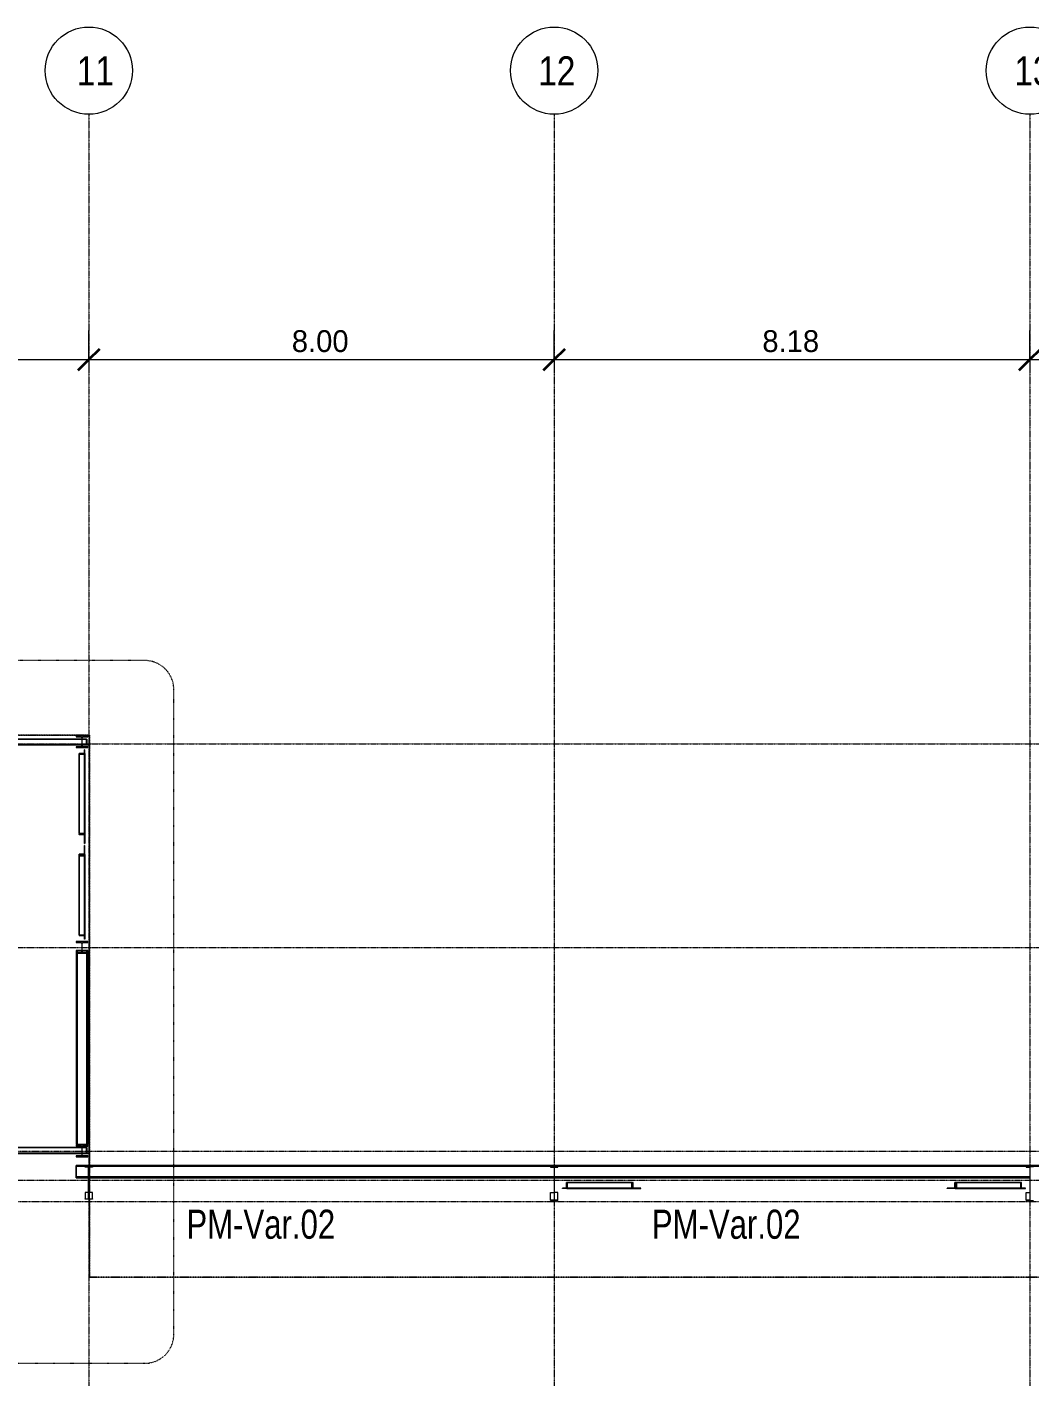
# Model space of a CAD drawing. Header units: centimetres. Extents: x -14155 to 6577, y -1225 to 8033.
# Drawn here: x -9078 to -7354, y 5712 to 8033 of the extents above; entities that cross this region are included whole.
import ezdxf

# ---------------------------------------------------------------- set-up
doc = ezdxf.new("R2010")
doc.units = ezdxf.units.CM
for name, pattern in [('_Overhead', [0.47625, 0.3175, -0.15875]), ('Dash dot', [1.5875, 0.635, -0.47625, 0, -0.47625]), ('Grid Line', [2.2225, 1.27, -0.3175, 0.3175, -0.3175])]:
    doc.linetypes.add(name, pattern=pattern)
for name, color, linetype, lineweight in [('A-ANNO-DIMS', 7, 'Continuous', 9), ('A-ANNO-DIMS-250', 7, 'Continuous', 9), ('A-ANNO-SYMB', 7, 'Continuous', 9), ('A-FLOR', 7, 'Continuous', 9), ('S-BEAM', 7, 'Continuous', 9), ('S-COLS', 7, 'Continuous', 9), ('S-COLS-IDEN', 7, 'Continuous', 9), ('S-GRID', 7, 'Continuous', 9), ('S-GRID-IDEN', 7, 'Continuous', 9)]:
    doc.layers.add(name, color=color, linetype=linetype, lineweight=lineweight)
doc.styles.add('Century Gothic', font='GOTHIC.TTF', dxfattribs={"height": 37.5})
doc.styles.add('Century Gothic_1', font='GOTHIC.TTF', dxfattribs={"width": 0.8, "height": 50})
doc.styles.add('Saira Condensed', font='SairaCondensed-Regular.ttf', dxfattribs={"height": 50})
doc.dimstyles.new('FCA_N_Cotas_E100', dxfattribs={"dimscale": 30.48, "dimtxt": 39.15631, "dimasz": 1.230315, "dimexe": 1.64042, "dimexo": 1.64042, "dimgap": 0.082021, "dimtad": 1, "dimlfac": 0.01, "dimrnd": 0.01, "dimzin": 0, "dimdsep": 46, "dimtxsty": 'Century Gothic', "dimblk1": 'OBLIQUE', "dimblk2": 'OBLIQUE', "dimsah": 1, "dimcen": 0.09, "dimdle": 1.64042, "dimadec": 3, "dimazin": 2, "dimtfac": 1, "dimtdec": 4, "dimtix": 1, "dimtmove": 0, "dimatfit": 3, "dimfxl": 1, "dimtvp": 1, "dimtolj": 1, "dimtzin": 0, "dimarcsym": 2})

# ---------------------------------------------------------------- blocks, each defined once
blk = doc.blocks.new('Col_ Perfil Variable - VAR_ 02-1685551-N01 - Planta')
at = {"layer": 'S-COLS'}
for p, q in [((-6.3, 21.5), (6.3, 21.5)), ((-6.3, 20.9), (-6.3, 21.5)), ((-0.4, 20.9), (-6.3, 20.9)), ((-6.3, 20.9), (-6.3, 9.6)), ((-6.3, 9.6), (-0.4, 9.6)), ((-0.4, -33.5), (-0.4, 20.9)), ((0.4, 20.9), (0.4, -33.5)), ((6.3, 20.9), (0.4, 20.9)), ((0.4, 9.6), (6.3, 9.6)), ((6.3, 21.5), (6.3, 20.9)), ((6.3, 9.6), (6.3, 20.9)), ((-6.3, -33.5), (-0.4, -33.5)), ((-6.3, -34.1), (-6.3, -33.5)), ((6.3, -34.1), (-6.3, -34.1)), ((0.4, -33.5), (6.3, -33.5)), ((6.3, -33.5), (6.3, -34.1))]:
    blk.add_line(p, q, dxfattribs=at)
blk = doc.blocks.new('RVR_Tensor angular doble L - d_25 mm-1744881-N01 - Planta')
at = {"layer": 'S-BEAM', "color": 253, "true_color": 0xaaaaaa}
for p, q in [((-4.7, -4.5), (-4.7, 5)), ((-4.7, 5), (-4.3, 5)), ((107, 5), (-4.7, 5)), ((-4.3, 5), (-4.3, -5)), ((107.7, 5), (-4.3, 5)), ((-3.6, -5), (-3.6, 5)), ((-3.6, 5), (-3.2, 5)), ((-3.6, 5), (107.7, 5)), ((-3.2, 5), (-3.2, -4.5)), ((-3.2, 5), (107.7, 5)), ((107.7, 5), (107, 5)), ((107, 5), (107, -4.5)), ((107.7, -5), (107.7, 5)), ((107.7, 5), (109.8, 5)), ((107.7, 5), (109.1, 5)), ((109.8, 5), (109.1, 5)), ((109.1, 5), (109.1, -5)), ((109.8, -4.5), (109.8, 5)), ((-11.5, -5), (-11.5, -4.5)), ((-11.5, -4.5), (-4.7, -4.5)), ((93.8, -4.5), (-11.5, -4.5)), ((-4.3, -5), (-11.5, -5)), ((93.8, -5), (-11.5, -5)), ((107, -4.5), (-4.7, -4.5)), ((-4.3, -5), (107.7, -5)), ((3.6, -5), (-3.6, -5)), ((109.1, -5), (-3.6, -5)), ((-3.2, -4.5), (3.6, -4.5)), ((-3.2, -4.5), (107.7, -4.5)), ((3.6, -4.5), (3.6, -5)), ((3.6, -4.5), (107.7, -4.5)), ((3.6, -5), (123, -5)), ((107, -4.5), (93.8, -4.5)), ((93.8, -4.5), (93.8, -5)), ((93.8, -5), (107.7, -5)), ((107.7, -4.5), (123, -4.5)), ((107.7, -4.5), (109.8, -4.5)), ((109.1, -5), (123, -5)), ((123, -4.5), (109.8, -4.5)), ((123, -5), (123, -4.5))]:
    blk.add_line(p, q, dxfattribs=at)
blk = doc.blocks.new('RVR_Tensor angular doble L - d_25 mm-1744882-N01 - Planta')
at = {"layer": 'S-BEAM', "color": 253, "true_color": 0xaaaaaa}
for p, q in [((-11.5, 5), (-11.5, 4.5)), ((-4.3, 5), (-11.5, 5)), ((93.8, 5), (-11.5, 5)), ((-11.5, 4.5), (-4.7, 4.5)), ((93.8, 4.5), (-11.5, 4.5)), ((-4.7, 4.5), (-4.7, -5)), ((107, 4.5), (-4.7, 4.5)), ((-4.3, -5), (-4.3, 5)), ((-4.3, 5), (107.7, 5)), ((3.6, 5), (-3.6, 5)), ((-3.6, 5), (-3.6, -5)), ((109.1, 5), (-3.6, 5)), ((-3.2, 4.5), (3.6, 4.5)), ((-3.2, -5), (-3.2, 4.5)), ((-3.2, 4.5), (107.7, 4.5)), ((3.6, 4.5), (3.6, 5)), ((3.6, 5), (123, 5)), ((3.6, 4.5), (107.7, 4.5)), ((93.8, 4.5), (93.8, 5)), ((93.8, 5), (107.7, 5)), ((107, 4.5), (93.8, 4.5)), ((107, -5), (107, 4.5)), ((107.7, 5), (107.7, -5)), ((107.7, 4.5), (123, 4.5)), ((107.7, 4.5), (109.8, 4.5)), ((109.1, -5), (109.1, 5)), ((109.1, 5), (123, 5)), ((109.8, 4.5), (109.8, -5)), ((123, 4.5), (109.8, 4.5)), ((123, 5), (123, 4.5)), ((-4.7, -5), (-4.3, -5)), ((107, -5), (-4.7, -5)), ((107.7, -5), (-4.3, -5)), ((-3.6, -5), (-3.2, -5)), ((-3.6, -5), (107.7, -5)), ((-3.2, -5), (107.7, -5)), ((107.7, -5), (107, -5)), ((107.7, -5), (109.8, -5)), ((107.7, -5), (109.1, -5)), ((109.8, -5), (109.1, -5))]:
    blk.add_line(p, q, dxfattribs=at)
blk = doc.blocks.new('Costanera Perfil Z - Parametrizado - h_22cm-1746684-N01 - Planta')
at = {"layer": 'S-BEAM', "color": 253, "true_color": 0xaaaaaa}
for p, q in [((-10.7, -1488.4), (-10.7, -5557.2)), ((-10.7, -1488.4), (-10.7, -5557.2)), ((-10.4, -1488.4), (-10.4, -5557.2)), ((-10.4, -1488.4), (-10.4, -5557.2)), ((-8.8, -1488.4), (-8.8, -5557.2)), ((-8.8, -1488.4), (-8.8, -5557.2)), ((8.8, -3918.4), (8.8, -4735.2)), ((8.8, -3918.4), (8.8, -4735.2)), ((10.4, -3918.4), (10.4, -4735.2)), ((10.4, -3918.4), (10.4, -4735.2)), ((10.7, -4735.2), (10.7, -3918.4)), ((10.7, -3918.4), (10.7, -4735.2)), ((8.8, -4735.9), (8.8, -5535.1)), ((8.8, -4735.9), (8.8, -5535.1)), ((10.4, -4735.9), (10.4, -5535.1)), ((10.4, -4735.9), (10.4, -5535.1)), ((10.7, -5535.1), (10.7, -4735.9)), ((10.7, -4735.9), (10.7, -5535.1)), ((8.8, -5535.8), (8.8, -5557.2)), ((8.8, -5535.8), (8.8, -5557.2)), ((10.4, -5535.8), (10.4, -5557.2)), ((10.4, -5535.8), (10.4, -5557.2)), ((10.7, -5557.2), (10.7, -5535.8)), ((10.7, -5535.8), (10.7, -5557.2)), ((8.8, -5557.2), (-10.7, -5557.2)), ((-10.7, -5557.2), (-10.4, -5557.2)), ((-10.4, -5557.2), (-8.8, -5557.2)), ((-8.8, -5557.2), (-10.4, -5557.2)), ((-10.4, -5557.2), (8.8, -5557.2)), ((10.7, -5557.2), (8.8, -5557.2)), ((8.8, -5557.2), (10.4, -5557.2)), ((10.4, -5557.2), (8.8, -5557.2)), ((8.8, -5557.2), (10.4, -5557.2)), ((10.4, -5557.2), (10.7, -5557.2))]:
    blk.add_line(p, q, dxfattribs=at)
blk = doc.blocks.new('UC-Perfil universal-Pilar - 200 x 200-V35-N01 - Planta')
at = {"layer": 'S-COLS'}
h = blk.add_hatch(dxfattribs=at)
h.set_pattern_fill('FP_22', color=256, style=0, pattern_type=2)
h.set_pattern_definition([(45, (8983.08, -6450.445), (-62.8618, 62.8618), []), (45, (8983.08, -6355.195), (-62.8618, 62.8618), [])])
h.paths.add_polyline_path([(10, -10), (10, -8.5), (2, -8.5), (0.9, -8), (0.5, -6.9), (0.5, 6.9), (0.9, 8), (2, 8.5), (10, 8.5), (10, 10), (-10, 10), (-10, 8.5), (-2, 8.5), (-0.9, 8), (-0.5, 6.9), (-0.5, -6.9), (-0.9, -8), (-2, -8.5), (-10, -8.5), (-10, -10)])
for p, q in [((10, 10), (-10, 10)), ((-10, 10), (-10, 8.5)), ((-10, 8.5), (-2, 8.5)), ((-0.5, 6.9), (-0.5, -6.9)), ((0.5, -6.9), (0.5, 6.9)), ((2, 8.5), (10, 8.5)), ((10, 8.5), (10, 10)), ((-2, -8.5), (-10, -8.5)), ((-10, -8.5), (-10, -10)), ((-10, -10), (10, -10)), ((10, -8.5), (2, -8.5)), ((10, -10), (10, -8.5))]:
    blk.add_line(p, q, dxfattribs=at)
for centre, start, end in [((-2, 6.9), 0, 90), ((2, 6.9), 90, 180), ((-2, -6.9), 270, 0), ((2, -6.9), 180, 270)]:
    blk.add_arc(centre, 1.52, start, end, dxfattribs=at)
blk = doc.blocks.new('UC-Perfil universal-Pilar - 200 x 200-V36-N01 - Planta')
at = {"layer": 'S-COLS'}
for p, q in [((10, 10), (-10, 10)), ((-10, 10), (-10, 8.46)), ((-10, 8.46), (-2.015, 8.46)), ((-0.495, 6.94), (-0.495, -6.94)), ((0.495, -6.94), (0.495, 6.94)), ((2.015, 8.46), (10, 8.46)), ((10, 8.46), (10, 10)), ((-2.015, -8.46), (-10, -8.46)), ((-10, -8.46), (-10, -10)), ((-10, -10), (10, -10)), ((10, -8.46), (2.015, -8.46)), ((10, -10), (10, -8.46))]:
    blk.add_line(p, q, dxfattribs=at)
for centre, start, end in [((-2.015, 6.94), 0, 90), ((2.015, 6.94), 90, 180), ((-2.015, -6.94), 270, 0), ((2.015, -6.94), 180, 270)]:
    blk.add_arc(centre, 1.52, start, end, dxfattribs=at)
blk = doc.blocks.new('UC-Perfil universal-Pilar - 200 x 200-V37-N01 - Planta')
at = {"layer": 'S-COLS'}
h = blk.add_hatch(dxfattribs=at)
h.set_pattern_fill('FP_23', color=256, style=0, pattern_type=2)
h.set_pattern_definition([(45, (8983.08, -6100.445), (-62.8618, 62.8618), []), (45, (8983.08, -6005.195), (-62.8618, 62.8618), [])])
h.paths.add_polyline_path([(-10, -10), (10, -10), (10, -8.5), (2, -8.5), (0.9, -8), (0.5, -6.9), (0.5, 6.9), (0.9, 8), (2, 8.5), (10, 8.5), (10, 10), (-10, 10), (-10, 8.5), (-2, 8.5), (-0.9, 8), (-0.5, 6.9), (-0.5, -6.9), (-0.9, -8), (-2, -8.5), (-10, -8.5)])
for p, q in [((10, 10), (-10, 10)), ((-10, 10), (-10, 8.5)), ((-10, 8.5), (-2, 8.5)), ((-0.5, 6.9), (-0.5, -6.9)), ((0.5, -6.9), (0.5, 6.9)), ((2, 8.5), (10, 8.5)), ((10, 8.5), (10, 10)), ((-2, -8.5), (-10, -8.5)), ((-10, -8.5), (-10, -10)), ((-10, -10), (10, -10)), ((10, -8.5), (2, -8.5)), ((10, -10), (10, -8.5))]:
    blk.add_line(p, q, dxfattribs=at)
for centre, start, end in [((-2, 6.9), 0, 90), ((2, 6.9), 90, 180), ((-2, -6.9), 270, 0), ((2, -6.9), 180, 270)]:
    blk.add_arc(centre, 1.52, start, end, dxfattribs=at)
blk = doc.blocks.new('RVR_Tensor angular doble L - d_25 mm-1744896-N01 - Planta')
at = {"layer": 'S-BEAM', "color": 253, "true_color": 0xaaaaaa}
for p, q in [((-8, 5), (-8, 4.5)), ((-3, 5), (-8, 5)), ((4.6, 5), (-8, 5)), ((-8, 4.5), (-3.3, 4.5)), ((4.6, 4.5), (-8, 4.5)), ((-3.3, 4.5), (-3.3, -5)), ((4.6, 4.5), (-3.3, 4.5)), ((-3, -5), (-3, 5)), ((-3, 5), (4.6, 5)), ((2.5, 5), (-2.5, 5)), ((-2.5, 5), (-2.5, -5)), ((4.6, 5), (-2.5, 5)), ((-2.3, 4.5), (2.5, 4.5)), ((-2.3, -5), (-2.3, 4.5)), ((-2.3, 4.5), (4.6, 4.5)), ((2.5, 4.5), (2.5, 5)), ((2.5, 5), (4.6, 5)), ((2.5, 4.5), (4.6, 4.5)), ((5.6, 5), (195.8, 5)), ((175.8, 5), (5.6, 5)), ((5.6, 5), (210.2, 5)), ((197.8, 5), (5.6, 5)), ((175.8, 4.5), (5.6, 4.5)), ((194.8, 4.5), (5.6, 4.5)), ((5.6, 4.5), (195.8, 4.5)), ((5.6, 4.5), (195.8, 4.5)), ((175.8, 4.5), (175.8, 5)), ((175.8, 5), (195.8, 5)), ((194.8, 4.5), (175.8, 4.5)), ((194.8, -5), (194.8, 4.5)), ((195.8, 5), (195.8, -5)), ((195.8, 4.5), (210.2, 4.5)), ((195.8, 4.5), (198.8, 4.5)), ((197.8, -5), (197.8, 5)), ((197.8, 5), (217.8, 5)), ((198.8, 4.5), (198.8, -5)), ((217.8, 4.5), (198.8, 4.5)), ((210.2, 5), (217.8, 5)), ((210.2, 4.5), (217.8, 4.5)), ((217.8, 5), (217.8, 4.5)), ((-3.3, -5), (-3, -5)), ((4.6, -5), (-3.3, -5)), ((4.6, -5), (-3, -5)), ((-2.5, -5), (-2.3, -5)), ((-2.5, -5), (4.6, -5)), ((-2.3, -5), (4.6, -5)), ((194.8, -5), (5.6, -5)), ((195.8, -5), (5.6, -5)), ((5.6, -5), (195.8, -5)), ((5.6, -5), (195.8, -5)), ((195.8, -5), (194.8, -5)), ((195.8, -5), (198.8, -5)), ((195.8, -5), (197.8, -5)), ((198.8, -5), (197.8, -5))]:
    blk.add_line(p, q, dxfattribs=at)
blk = doc.blocks.new('RVR_Tensor angular doble L - d_25 mm-V42-N01 - Planta')
at = {"layer": 'S-BEAM', "color": 253, "true_color": 0xaaaaaa}
for p, q in [((-8, 5), (-8, 4.5)), ((-3, 5), (-8, 5)), ((4.6, 5), (-8, 5)), ((-8, 4.5), (-3.3, 4.5)), ((4.6, 4.5), (-8, 4.5)), ((-3.3, 4.5), (-3.3, -5)), ((4.6, 4.5), (-3.3, 4.5)), ((-3, -5), (-3, 5)), ((-3, 5), (4.6, 5)), ((2.5, 5), (-2.5, 5)), ((-2.5, 5), (-2.5, -5)), ((4.6, 5), (-2.5, 5)), ((-2.3, 4.5), (2.5, 4.5)), ((-2.3, -5), (-2.3, 4.5)), ((-2.3, 4.5), (4.6, 4.5)), ((2.5, 4.5), (2.5, 5)), ((2.5, 5), (4.6, 5)), ((2.5, 4.5), (4.6, 4.5)), ((5.6, 5), (195.8, 5)), ((175.8, 5), (5.6, 5)), ((5.6, 5), (210.2, 5)), ((197.8, 5), (5.6, 5)), ((175.8, 4.5), (5.6, 4.5)), ((194.8, 4.5), (5.6, 4.5)), ((5.6, 4.5), (195.8, 4.5)), ((5.6, 4.5), (195.8, 4.5)), ((175.8, 4.5), (175.8, 5)), ((175.8, 5), (195.8, 5)), ((194.8, 4.5), (175.8, 4.5)), ((194.8, -5), (194.8, 4.5)), ((195.8, 5), (195.8, -5)), ((195.8, 4.5), (210.2, 4.5)), ((195.8, 4.5), (198.8, 4.5)), ((197.8, -5), (197.8, 5)), ((197.8, 5), (217.8, 5)), ((198.8, 4.5), (198.8, -5)), ((217.8, 4.5), (198.8, 4.5)), ((210.2, 5), (217.8, 5)), ((210.2, 4.5), (217.8, 4.5)), ((217.8, 5), (217.8, 4.5)), ((-3.3, -5), (-3, -5)), ((4.6, -5), (-3.3, -5)), ((4.6, -5), (-3, -5)), ((-2.5, -5), (-2.3, -5)), ((-2.5, -5), (4.6, -5)), ((-2.3, -5), (4.6, -5)), ((194.8, -5), (5.6, -5)), ((195.8, -5), (5.6, -5)), ((5.6, -5), (195.8, -5)), ((5.6, -5), (195.8, -5)), ((195.8, -5), (194.8, -5)), ((195.8, -5), (198.8, -5)), ((195.8, -5), (197.8, -5)), ((198.8, -5), (197.8, -5))]:
    blk.add_line(p, q, dxfattribs=at)
blk = doc.blocks.new('RVR_Tensor angular doble L - d_10 mm-1745225-N01 - Planta')
at = {"layer": 'S-BEAM', "color": 253, "true_color": 0xaaaaaa}
for p, q in [((-4.2, -4.5), (-4.2, 5)), ((-4.2, 5), (-3.9, 5)), ((132.9, 5), (-4.2, 5)), ((-3.9, 5), (-3.9, -5)), ((133.7, 5), (-3.9, 5)), ((-3.2, -5), (-3.2, 5)), ((-3.2, 5), (-2.9, 5)), ((-3.2, 5), (133.7, 5)), ((-2.9, 5), (-2.9, -4.5)), ((-2.9, 5), (133.7, 5)), ((133.7, 5), (132.9, 5)), ((132.9, 5), (132.9, -4.5)), ((133.7, -5), (133.7, 5)), ((133.7, 5), (135.2, 5)), ((133.7, 5), (136, 5)), ((136, 5), (135.2, 5)), ((135.2, 5), (135.2, -5)), ((136, -4.5), (136, 5)), ((-10.3, -5), (-10.3, -4.5)), ((-10.3, -4.5), (-4.2, -4.5)), ((118.1, -4.5), (-10.3, -4.5)), ((-3.9, -5), (-10.3, -5)), ((118.1, -5), (-10.3, -5)), ((132.9, -4.5), (-4.2, -4.5)), ((-3.9, -5), (133.7, -5)), ((3.2, -5), (-3.2, -5)), ((135.2, -5), (-3.2, -5)), ((-2.9, -4.5), (3.2, -4.5)), ((-2.9, -4.5), (133.7, -4.5)), ((3.2, -4.5), (3.2, -5)), ((3.2, -4.5), (133.7, -4.5)), ((3.2, -5), (150.8, -5)), ((132.9, -4.5), (118.1, -4.5)), ((118.1, -4.5), (118.1, -5)), ((118.1, -5), (133.7, -5)), ((133.7, -4.5), (136, -4.5)), ((133.7, -4.5), (150.8, -4.5)), ((135.2, -5), (150.8, -5)), ((150.8, -4.5), (136, -4.5)), ((150.8, -5), (150.8, -4.5))]:
    blk.add_line(p, q, dxfattribs=at)
blk = doc.blocks.new('RVR_Tensor angular doble L - d_10 mm-1745273-N01 - Planta')
at = {"layer": 'S-BEAM', "color": 253, "true_color": 0xaaaaaa}
for p, q in [((-10.3, 5), (-10.3, 4.5)), ((-3.9, 5), (-10.3, 5)), ((118.1, 5), (-10.3, 5)), ((-10.3, 4.5), (-4.2, 4.5)), ((118.1, 4.5), (-10.3, 4.5)), ((-4.2, 4.5), (-4.2, -5)), ((132.9, 4.5), (-4.2, 4.5)), ((-3.9, -5), (-3.9, 5)), ((-3.9, 5), (133.7, 5)), ((3.2, 5), (-3.2, 5)), ((-3.2, 5), (-3.2, -5)), ((135.2, 5), (-3.2, 5)), ((-2.9, 4.5), (3.2, 4.5)), ((-2.9, -5), (-2.9, 4.5)), ((-2.9, 4.5), (133.7, 4.5)), ((3.2, 4.5), (3.2, 5)), ((3.2, 5), (150.8, 5)), ((3.2, 4.5), (133.7, 4.5)), ((118.1, 4.5), (118.1, 5)), ((118.1, 5), (133.7, 5)), ((132.9, 4.5), (118.1, 4.5)), ((132.9, -5), (132.9, 4.5)), ((133.7, 5), (133.7, -5)), ((133.7, 4.5), (136, 4.5)), ((133.7, 4.5), (150.8, 4.5)), ((135.2, -5), (135.2, 5)), ((135.2, 5), (150.8, 5)), ((136, 4.5), (136, -5)), ((150.8, 4.5), (136, 4.5)), ((150.8, 5), (150.8, 4.5)), ((-4.2, -5), (-3.9, -5)), ((132.9, -5), (-4.2, -5)), ((133.7, -5), (-3.9, -5)), ((-3.2, -5), (-2.9, -5)), ((-3.2, -5), (133.7, -5)), ((-2.9, -5), (133.7, -5)), ((133.7, -5), (132.9, -5)), ((133.7, -5), (135.2, -5)), ((133.7, -5), (136, -5)), ((136, -5), (135.2, -5))]:
    blk.add_line(p, q, dxfattribs=at)
blk = doc.blocks.new('Costanera Perfil Z - Parametrizado - h_20cm-V43-N01 - Planta')
at = {"layer": 'S-BEAM', "color": 253, "true_color": 0xaaaaaa}
for p, q in [((-9.7, 166.8), (-10, 166.8)), ((-10, 166.8), (-0.5, 166.8)), ((-10, 166.8), (-10, 163.6)), ((-10, 166.8), (-10, 163.6)), ((-0.5, 166.8), (-9.7, 166.8)), ((-9.7, 166.8), (-8.1, 166.8)), ((-8.1, 166.8), (-9.7, 166.8)), ((-9.7, 166.8), (-9.7, 163.6)), ((-9.7, 166.8), (-9.7, 163.6)), ((-8.1, 166.8), (-8.1, 163.6)), ((-8.1, 166.8), (-8.1, 163.6)), ((8, 166.8), (0.5, 166.8)), ((0.5, 166.8), (8, 166.8)), ((9.7, 166.8), (8, 166.8)), ((8, 166.8), (9.7, 166.8)), ((9.7, 166.8), (8, 166.8)), ((8, 166.8), (10, 166.8)), ((8, 166.8), (8, 163.6)), ((8, 166.8), (8, 163.6)), ((10, 166.8), (9.7, 166.8)), ((9.7, 166.8), (9.7, 163.6)), ((9.7, 166.8), (9.7, 163.6)), ((10, 163.6), (10, 166.8)), ((10, 166.8), (10, 163.6)), ((-10, 162.1), (-10, -166.8)), ((-10, 162.1), (-10, -166.8)), ((-9.7, 162.1), (-9.7, -166.8)), ((-9.7, 162.1), (-9.7, -166.8)), ((-8.1, 162.1), (-8.1, -166.8)), ((-8.1, 162.1), (-8.1, -166.8)), ((8, 162.1), (8, -166.8)), ((8, 162.1), (8, -166.8)), ((9.7, 162.1), (9.7, -166.8)), ((9.7, 162.1), (9.7, -166.8)), ((10, -166.8), (10, 162.1)), ((10, 162.1), (10, -166.8)), ((8, -166.8), (-10, -166.8)), ((-10, -166.8), (-9.7, -166.8)), ((-9.7, -166.8), (-8.1, -166.8)), ((-8.1, -166.8), (-9.7, -166.8)), ((-9.7, -166.8), (8, -166.8)), ((10, -166.8), (8, -166.8)), ((8, -166.8), (9.7, -166.8)), ((9.7, -166.8), (8, -166.8)), ((8, -166.8), (9.7, -166.8)), ((9.7, -166.8), (10, -166.8))]:
    blk.add_line(p, q, dxfattribs=at)
blk = doc.blocks.new('Grid - 3mm-1819951-N01 - Planta')
at = {"layer": 'S-GRID-IDEN', "color": 253, "true_color": 0xaaaaaa}
blk.add_circle((0, 0), 0.3, dxfattribs=at)
blk = doc.blocks.new('DIMBLOCK24-N01 - Planta')
at = {"layer": 'A-ANNO-DIMS-250'}
for p, q in [((-9415.3, 7460.9), (-9415.3, 7510.9)), ((-8971.4, 7460.9), (-8971.4, 7510.9)), ((-9415.3, 7460.9), (-8971.4, 7460.9)), ((-9415.3, 7460.9), (-9415.3, 7437.4)), ((-8971.4, 7460.9), (-8971.4, 7437.4))]:
    blk.add_line(p, q, dxfattribs=at)
at = {"layer": 'A-ANNO-DIMS-250', "lineweight": 35}
for p, q in [((-9415.3, 7460.9), (-9396.6, 7479.6)), ((-8971.4, 7460.9), (-8952.6, 7479.6)), ((-9415.3, 7460.9), (-9434.1, 7442.1)), ((-8971.4, 7460.9), (-8990.1, 7442.1))]:
    blk.add_line(p, q, dxfattribs=at)
at = {"layer": 'A-ANNO-DIMS-250', "color": 0, "insert": (-9244.3, 7511.4), "char_height": 37.5, "width": 122.317, "attachment_point": 1, "line_spacing_factor": 0.984502, "style": 'Century Gothic'}
blk.add_mtext('4.44', dxfattribs=at)
blk = doc.blocks.new('_Oblique')
at = {"color": 0, "linetype": 'ByBlock', "lineweight": -2}
blk.add_line((-0.5, -0.5), (0.5, 0.5), dxfattribs=at)
blk = doc.blocks.new('DIMBLOCK25-N01 - Planta')
at = {"layer": 'A-ANNO-DIMS-250'}
for p, q in [((-8971.4, 7460.9), (-8971.4, 7510.9)), ((-8171.6, 7460.9), (-8171.6, 7510.9)), ((-8971.4, 7460.9), (-8171.6, 7460.9)), ((-8971.4, 7460.9), (-8971.4, 7437.4)), ((-8171.6, 7460.9), (-8171.6, 7437.4))]:
    blk.add_line(p, q, dxfattribs=at)
at = {"layer": 'A-ANNO-DIMS-250', "lineweight": 35}
for p, q in [((-8971.4, 7460.9), (-8952.6, 7479.6)), ((-8171.6, 7460.9), (-8152.8, 7479.6)), ((-8971.4, 7460.9), (-8990.1, 7442.1)), ((-8171.6, 7460.9), (-8190.3, 7442.1))]:
    blk.add_line(p, q, dxfattribs=at)
at = {"layer": 'A-ANNO-DIMS-250', "color": 0, "insert": (-8622.5, 7511.4), "char_height": 37.5, "width": 122.317, "attachment_point": 1, "line_spacing_factor": 0.984502, "style": 'Century Gothic'}
blk.add_mtext('8.00', dxfattribs=at)
blk = doc.blocks.new('DIMBLOCK26-N01 - Planta')
at = {"layer": 'A-ANNO-DIMS-250'}
for p, q in [((-8171.6, 7460.9), (-8171.6, 7510.9)), ((-7354, 7460.9), (-7354, 7510.9)), ((-8171.6, 7460.9), (-7354, 7460.9)), ((-8171.6, 7460.9), (-8171.6, 7437.4)), ((-7354, 7460.9), (-7354, 7437.4))]:
    blk.add_line(p, q, dxfattribs=at)
at = {"layer": 'A-ANNO-DIMS-250', "lineweight": 35}
for p, q in [((-8171.6, 7460.9), (-8152.8, 7479.6)), ((-7354, 7460.9), (-7335.3, 7479.6)), ((-8171.6, 7460.9), (-8190.3, 7442.1)), ((-7354, 7460.9), (-7372.8, 7442.1))]:
    blk.add_line(p, q, dxfattribs=at)
at = {"layer": 'A-ANNO-DIMS-250', "color": 0, "insert": (-7813.8, 7511.4), "char_height": 37.5, "width": 122.317, "attachment_point": 1, "line_spacing_factor": 0.984502, "style": 'Century Gothic'}
blk.add_mtext('8.18', dxfattribs=at)
blk = doc.blocks.new('DIMBLOCK27-N01 - Planta')
at = {"layer": 'A-ANNO-DIMS-250'}
for p, q in [((-7354, 7460.9), (-7354, 7510.9)), ((-6545, 7460.9), (-6545, 7510.9)), ((-7354, 7460.9), (-6545, 7460.9)), ((-7354, 7460.9), (-7354, 7437.4)), ((-6545, 7460.9), (-6545, 7437.4))]:
    blk.add_line(p, q, dxfattribs=at)
at = {"layer": 'A-ANNO-DIMS-250', "lineweight": 35}
for p, q in [((-7354, 7460.9), (-7335.3, 7479.6)), ((-6545, 7460.9), (-6526.2, 7479.6)), ((-7354, 7460.9), (-7372.8, 7442.1)), ((-6545, 7460.9), (-6563.7, 7442.1))]:
    blk.add_line(p, q, dxfattribs=at)
at = {"layer": 'A-ANNO-DIMS-250', "color": 0, "insert": (-7000.5, 7511.4), "char_height": 37.5, "width": 122.317, "attachment_point": 1, "line_spacing_factor": 0.984502, "style": 'Century Gothic'}
blk.add_mtext('8.09', dxfattribs=at)

msp = doc.modelspace()

# ---------------------------------------------------------------- linework, layer by layer
at = {"layer": 'A-ANNO-SYMB', "linetype": 'Dash dot'}
for p, q in [((-8875.263, 6943.618), (-10421.192, 6943.618)), ((-8825.263, 5785.56), (-8825.263, 6893.618)), ((-10421.192, 5735.56), (-8875.263, 5735.56))]:
    msp.add_line(p, q, dxfattribs=at)
for centre, start, end in [((-8875.263, 6893.618), 0, 90), ((-8875.263, 5785.56), 270, 0)]:
    msp.add_arc(centre, 50, start, end, dxfattribs=at)
at = {"layer": 'A-FLOR', "color": 8, "linetype": '_Overhead', "true_color": 0x808080}
for p, q in [((-10356.731, 6815.081), (-8970.423, 6815.081)), ((-8970.423, 6815.081), (-10356.731, 6815.081)), ((-8970.423, 6815.081), (-8970.027, 6073.135)), ((-8970.027, 6073.135), (-8970.423, 6815.081)), ((-8970.027, 6072.553), (-8970.004, 6029.457)), ((-8970.004, 6029.457), (-8970.027, 6072.553)), ((-8969.997, 6017.504), (-8969.926, 5883.732)), ((-8969.926, 5883.732), (-8969.997, 6017.504)), ((-8969.926, 5883.732), (-1720.606, 5883.732)), ((-1720.606, 5883.732), (-8969.926, 5883.732))]:
    msp.add_line(p, q, dxfattribs=at)
at = {"layer": 'S-COLS'}
for p, q in [((-8165.233, 6073.135), (-8177.733, 6073.135)), ((-8177.733, 6073.135), (-8177.733, 6072.553)), ((-8177.733, 6072.553), (-8171.838, 6072.553)), ((-8171.838, 6072.553), (-8171.838, 6015.812)), ((-8171.128, 6015.812), (-8171.128, 6072.553)), ((-8171.128, 6072.553), (-8165.233, 6072.553)), ((-8165.233, 6072.553), (-8165.233, 6073.135)), ((-7347.7, 6073.135), (-7360.2, 6073.135)), ((-7360.2, 6073.135), (-7360.2, 6072.553)), ((-7360.2, 6072.553), (-7354.305, 6072.553)), ((-7354.305, 6072.553), (-7354.305, 6015.812)), ((-8177.733, 6015.812), (-8177.733, 6029.457)), ((-8177.733, 6029.457), (-8171.838, 6029.457)), ((-8171.838, 6015.812), (-8177.733, 6015.812)), ((-8177.733, 6015.812), (-8177.733, 6015.23)), ((-8177.733, 6015.23), (-8165.233, 6015.23)), ((-8165.233, 6029.457), (-8171.128, 6029.457)), ((-8165.233, 6015.812), (-8171.128, 6015.812)), ((-8165.233, 6015.812), (-8165.233, 6029.457)), ((-8165.233, 6015.23), (-8165.233, 6015.812)), ((-7360.2, 6015.812), (-7360.2, 6029.457)), ((-7360.2, 6029.457), (-7354.305, 6029.457)), ((-7354.305, 6015.812), (-7360.2, 6015.812)), ((-7360.2, 6015.812), (-7360.2, 6015.23)), ((-7360.2, 6015.23), (-7347.7, 6015.23))]:
    msp.add_line(p, q, dxfattribs=at)
at = {"layer": 'S-GRID', "color": 253, "linetype": 'Grid Line', "true_color": 0xaaaaaa}
for p, q in [((-8971.395, 7882.574), (-8971.395, -1075.311)), ((-8171.576, 7882.574), (-8171.576, -1075.311)), ((-7354.036, 7882.574), (-7354.036, -1075.311)), ((-14005.363, 6800.445), (2922.583, 6800.445)), ((-14005.363, 6450.445), (2922.583, 6450.445)), ((-13687.863, 6100.445), (2728.022, 6100.445)), ((-14005.363, 6050.445), (2922.583, 6050.445)), ((-13687.863, 6013.539), (2605.083, 6013.539))]:
    msp.add_line(p, q, dxfattribs=at)

# ---------------------------------------------------------------- block references
at = {"layer": 'S-BEAM', "color": 253, "true_color": 0xaaaaaa}
for name, p, rotation in [('RVR_Tensor angular doble L - d_25 mm-V42-N01 - Planta', (-8977.946, 6803.636), 180), ('RVR_Tensor angular doble L - d_10 mm-1745273-N01 - Planta', (-8983.077, 6779.836), 269.9999999999997), ('RVR_Tensor angular doble L - d_10 mm-1745225-N01 - Planta', (-8983.077, 6474.877), 89.99999999999974), ('RVR_Tensor angular doble L - d_25 mm-1744896-N01 - Planta', (-8977.946, 6101.267), 180), ('Costanera Perfil Z - Parametrizado - h_22cm-1746684-N01 - Planta', (-3435.901, 6064.846), 269.9999999999994), ('RVR_Tensor angular doble L - d_25 mm-1744882-N01 - Planta', (-7373.062, 6041.267), 180)]:
    msp.add_blockref(name, p, dxfattribs=dict(at, rotation=rotation))
for name, p in [('Costanera Perfil Z - Parametrizado - h_20cm-V43-N01 - Planta', (-8983.081, 6278.353)), ('RVR_Tensor angular doble L - d_25 mm-1744881-N01 - Planta', (-8145.806, 6041.267))]:
    msp.add_blockref(name, p, dxfattribs=at)
at = {"layer": 'S-COLS'}
for name, p in [('UC-Perfil universal-Pilar - 200 x 200-V36-N01 - Planta', (-8983.077, 6803.936)), ('UC-Perfil universal-Pilar - 200 x 200-V35-N01 - Planta', (-8983.077, 6450.445)), ('UC-Perfil universal-Pilar - 200 x 200-V37-N01 - Planta', (-8983.077, 6100.445))]:
    msp.add_blockref(name, p, dxfattribs=at)
at = {"layer": 'S-COLS', "rotation": 180}
msp.add_blockref('Col_ Perfil Variable - VAR_ 02-1685551-N01 - Planta', (-8971.395, 6039.035), dxfattribs=at)
at = {"layer": 'S-GRID-IDEN', "color": 253, "true_color": 0xaaaaaa, "xscale": 249.9999999999999, "yscale": 249.9999999999999, "zscale": 249.9999999999999, "rotation": 180}
for p in [(-8971.395, 7957.574), (-8171.576, 7957.574), (-7354.036, 7957.574)]:
    msp.add_blockref('Grid - 3mm-1819951-N01 - Planta', p, dxfattribs=at)

# ---------------------------------------------------------------- texts
at = {"layer": 'S-COLS-IDEN', "char_height": 50, "width": 336.70875, "attachment_point": 1, "style": 'Century Gothic_1'}
for insert in [(-8803.633, 5999.649), (-8003.721, 5999.649)]:
    msp.add_mtext('PM-Var.02', dxfattribs=dict(at, insert=insert))
at = {"layer": 'S-GRID-IDEN', "color": 253, "true_color": 0xaaaaaa, "char_height": 50, "attachment_point": 1, "style": 'Saira Condensed'}
for s, insert, width in [('12', (-8198.892, 7982.204), 64.135), ('13', (-7380.602, 7982.204), 62.13078), ('11', (-8992.086, 7982.204), 48.10125)]:
    msp.add_mtext(s, dxfattribs=dict(at, insert=insert, width=width))

# ---------------------------------------------------------------- dimensions: what is measured, and where the dimension line sits
at = {"layer": 'A-ANNO-DIMS'}
for base, p1, p2, override, picture, middle in [((-8971.395, 7460.861), (-9415.334, 7487.378), (-8971.395, 7487.378), {"dimpost": '<>', "dimfxl": 443.939335}, 'DIMBLOCK24-N01 - Planta', (-9193.365, 7482.94)), ((-8171.576, 7460.861), (-8971.395, 7487.378), (-8171.576, 7487.378), {"dimpost": '<>', "dimfxl": 799.818805}, 'DIMBLOCK25-N01 - Planta', (-8571.486, 7483.054)), ((-7354.036, 7460.861), (-8171.576, 7487.378), (-7354.036, 7487.378), {"dimpost": '<>', "dimfxl": 817.540027}, 'DIMBLOCK26-N01 - Planta', (-7762.806, 7483.054)), ((-6544.967, 7460.861), (-7354.036, 7487.378), (-6544.967, 7487.378), {"dimpost": '<>', "dimfxl": 809.069725}, 'DIMBLOCK27-N01 - Planta', (-6949.501, 7483.054))]:
    dim = msp.add_linear_dim(base=base, p1=p1, p2=p2, dimstyle='FCA_N_Cotas_E100', override=override, dxfattribs=at)
    dim.commit()
    dim.dimension.update_dxf_attribs({"geometry": picture, "text_midpoint": middle})

doc.saveas('drawing.dxf')
